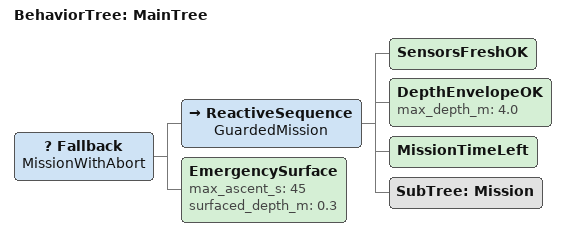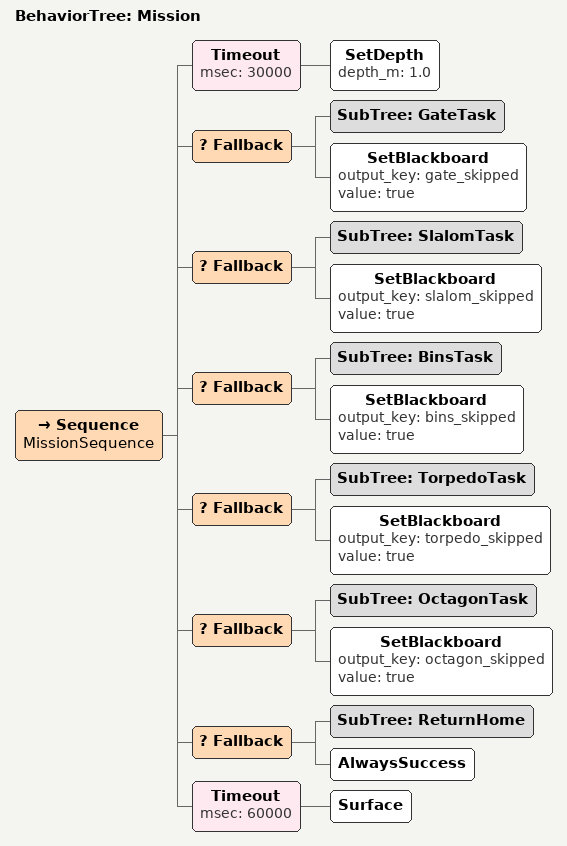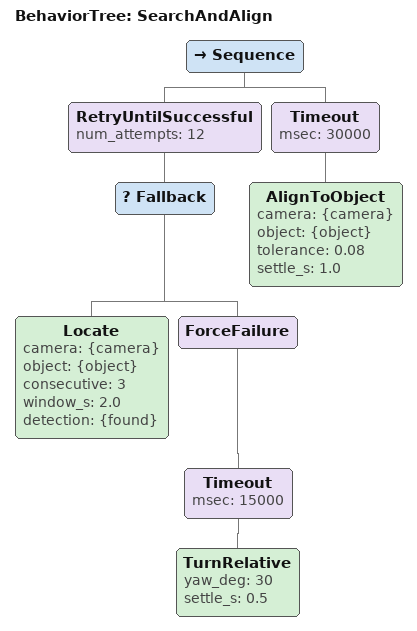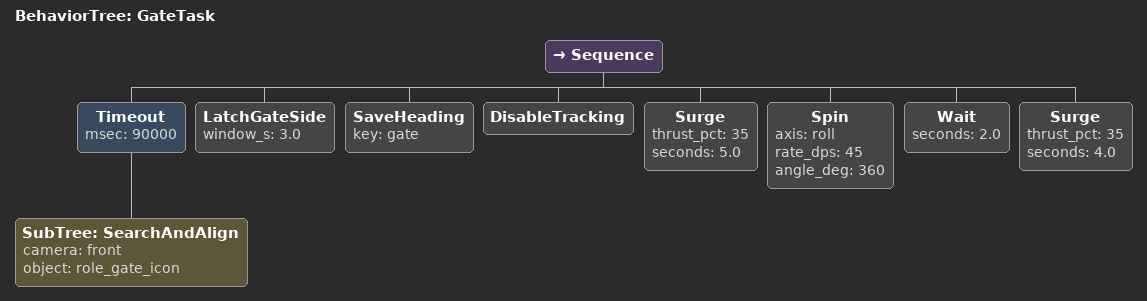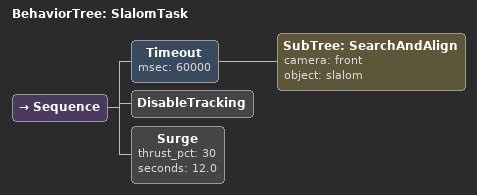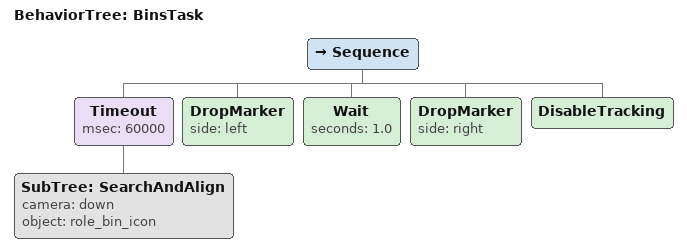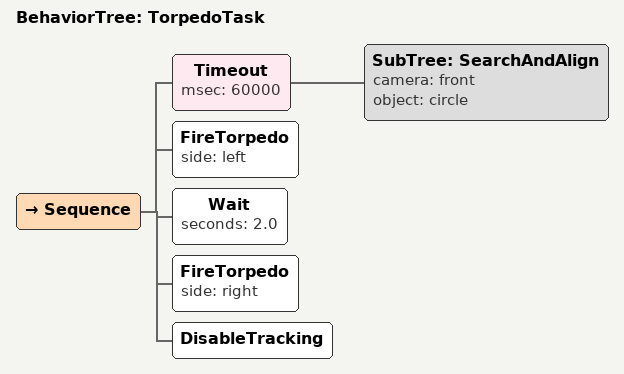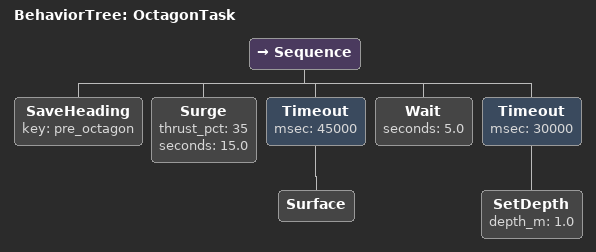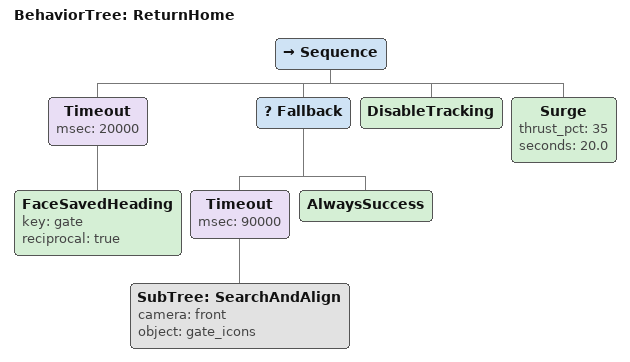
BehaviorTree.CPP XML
<?xml version="1.0" encoding="UTF-8"?>
<root BTCPP_format="4" main_tree_to_execute="MainTree">

  <BehaviorTree ID="MainTree">
    <Fallback name="MissionWithAbort">
      <ReactiveSequence name="GuardedMission">
        <SensorsFreshOK/>  <!-- abort threshold = code default (see condition_nodes.hpp) -->
        <DepthEnvelopeOK max_depth_m="4.0"/>
        <MissionTimeLeft/>
        <!-- KillSwitchOK / BatteryOK: add when those signals exist on a topic -->
        <SubTree ID="Mission"/>
      </ReactiveSequence>
      <EmergencySurface max_ascent_s="45" surfaced_depth_m="0.3"/>
    </Fallback>
  </BehaviorTree>

  <BehaviorTree ID="Mission">
    <Sequence name="MissionSequence">

      <Timeout msec="30000">
        <SetDepth depth_m="1.0"/>
      </Timeout>

      <Fallback>
        <SubTree ID="GateTask"/>
        <SetBlackboard output_key="gate_skipped" value="true"/>
      </Fallback>

      <!-- The gate->slalom path marker would guide this transition, but the
           down-camera model has no path-marker class yet - dead-reckoned. -->

      <Fallback>
        <SubTree ID="SlalomTask"/>
        <SetBlackboard output_key="slalom_skipped" value="true"/>
      </Fallback>

      <Fallback>
        <SubTree ID="BinsTask"/>
        <SetBlackboard output_key="bins_skipped" value="true"/>
      </Fallback>

      <Fallback>
        <SubTree ID="TorpedoTask"/>
        <SetBlackboard output_key="torpedo_skipped" value="true"/>
      </Fallback>

      <Fallback>
        <SubTree ID="OctagonTask"/>
        <SetBlackboard output_key="octagon_skipped" value="true"/>
      </Fallback>

      <Fallback>
        <SubTree ID="ReturnHome"/>
        <AlwaysSuccess/>
      </Fallback>

      <!-- End the run on the surface either way. A timeout here fails the
           mission and falls through to EmergencySurface - also acceptable. -->
      <Timeout msec="60000">
        <Surface/>
      </Timeout>

    </Sequence>
  </BehaviorTree>

  <BehaviorTree ID="SearchAndAlign">
    <Sequence>
      <RetryUntilSuccessful num_attempts="12">
        <Fallback>
          <Locate camera="{camera}" object="{object}" consecutive="3" window_s="2.0"
                  detection="{found}"/>
          <ForceFailure>
            <Timeout msec="15000">
              <TurnRelative yaw_deg="30" settle_s="0.5"/>
            </Timeout>
          </ForceFailure>
        </Fallback>
      </RetryUntilSuccessful>
      <Timeout msec="30000">
        <AlignToObject camera="{camera}" object="{object}" tolerance="0.08" settle_s="1.0"/>
      </Timeout>
    </Sequence>
  </BehaviorTree>

  <BehaviorTree ID="GateTask">
    <Sequence>
      <Timeout msec="90000">
        <SubTree ID="SearchAndAlign" camera="front" object="role_gate_icon"/>
      </Timeout>
      <LatchGateSide window_s="3.0"/>
      <SaveHeading key="gate"/>
      <DisableTracking/>
      <Surge thrust_pct="35" seconds="5.0"/>   <!-- TUNE: half passage -->
      <Spin axis="roll" rate_dps="45" angle_deg="360"/>
      <Wait seconds="2.0"/>                    <!-- let the stabiliser re-level -->
      <Surge thrust_pct="35" seconds="4.0"/>   <!-- TUNE: clear the gate -->
    </Sequence>
  </BehaviorTree>

  <!-- Slalom: stay on the gate side of the red pipes. With no lateral
       position estimate the side rule rides on the entry alignment and
       straight legs. -->
  <BehaviorTree ID="SlalomTask">
    <Sequence>
      <Timeout msec="60000">
        <SubTree ID="SearchAndAlign" camera="front" object="slalom"/>
      </Timeout>
      <DisableTracking/>
      <Surge thrust_pct="30" seconds="12.0"/>  <!-- TUNE: three pipe sets -->
    </Sequence>
  </BehaviorTree>

  <!-- Bins: centre OVER the role-matching bin with the down camera, drop
       both markers while the servo holds station, then release the servo. -->
  <BehaviorTree ID="BinsTask">
    <Sequence>
      <Timeout msec="60000">
        <SubTree ID="SearchAndAlign" camera="down" object="role_bin_icon"/>
      </Timeout>
      <DropMarker side="left"/>
      <Wait seconds="1.0"/>
      <DropMarker side="right"/>
      <DisableTracking/>
    </Sequence>
  </BehaviorTree>

  <BehaviorTree ID="TorpedoTask">
    <Sequence>
      <Timeout msec="60000">
        <SubTree ID="SearchAndAlign" camera="front" object="circle"/>
      </Timeout>
      <FireTorpedo side="left"/>
      <Wait seconds="2.0"/>
      <FireTorpedo side="right"/>
      <DisableTracking/>
    </Sequence>
  </BehaviorTree>

  <BehaviorTree ID="OctagonTask">
    <Sequence>
      <SaveHeading key="pre_octagon"/>
      <Surge thrust_pct="35" seconds="15.0"/>  <!-- TUNE: bins -> octagon leg -->
      <Timeout msec="45000">
        <Surface/>
      </Timeout>
      <Wait seconds="5.0"/>                    <!-- surface window (visual inspection) -->
      <Timeout msec="30000">
        <SetDepth depth_m="1.0"/>              <!-- re-submerge, run continues -->
      </Timeout>
    </Sequence>
  </BehaviorTree>

  <BehaviorTree ID="ReturnHome">
    <Sequence>
      <Timeout msec="20000">
        <FaceSavedHeading key="gate" reciprocal="true"/>
      </Timeout>
      <Fallback>
        <Timeout msec="90000">
          <SubTree ID="SearchAndAlign" camera="front" object="gate_icons"/>
        </Timeout>
        <AlwaysSuccess/>
      </Fallback>
      <DisableTracking/>
      <Surge thrust_pct="35" seconds="20.0"/>  <!-- TUNE: back through the gate -->
    </Sequence>
  </BehaviorTree>

</root>
